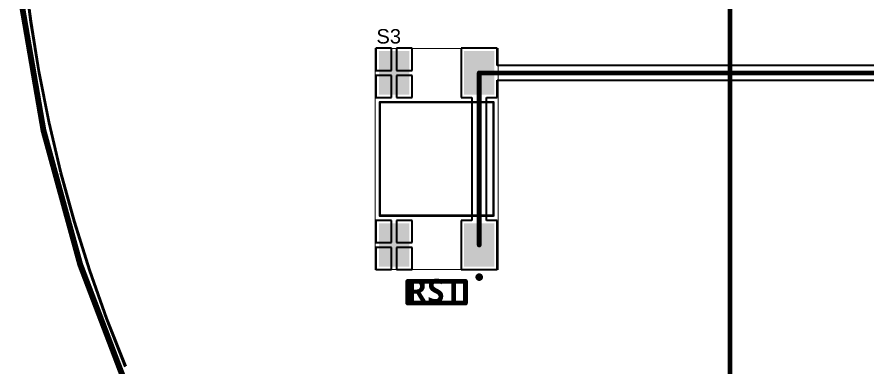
# Model space of a CAD drawing. Header units: inches. Extents: x 0.02 to 6.01, y 0.01 to 5.6.
# Drawn here: x 0.017 to 1.783, y 1.879 to 2.606 of the extents above; entities that cross this region are included whole.
import ezdxf

# ---------------------------------------------------------------- set-up
doc = ezdxf.new("R2010")
doc.units = ezdxf.units.IN
doc.header["$MEASUREMENT"] = 0
for name, color, linetype in [('Bottom Layer', 5, 'Continuous'), ('Mechanical 13', 56, 'Continuous'), ('Mechanical 15', 56, 'Continuous'), ('Top Layer', 1, 'Continuous'), ('Top Overlay', 2, 'Continuous'), ('Top Paste', 8, 'Continuous'), ('Top Solder', 216, 'Continuous')]:
    doc.layers.add(name, color=color, linetype=linetype)
doc.styles.add('Arial', font='', dxfattribs={"height": 0.2})
doc.styles.add('Segoe UI_Bold', font='', dxfattribs={"height": 0.2})
doc.styles.get('Arial').set_extended_font_data('Arial')
doc.styles.get('Segoe UI_Bold').set_extended_font_data('Segoe UI', bold=True)

# ---------------------------------------------------------------- blocks, each defined once
blk = doc.blocks.new('SW_TL3301AF160QG_20')
at = {"layer": 'Top Layer'}
for points in [[(-0.2205, 0.1161), (-0.1378, 0.1161), (-0.1378, 0.061), (-0.2205, 0.061)], [(0.1378, 0.1161), (0.2205, 0.1161), (0.2205, 0.061), (0.1378, 0.061)], [(-0.2205, -0.061), (-0.1378, -0.061), (-0.1378, -0.1161), (-0.2205, -0.1161)], [(0.1378, -0.061), (0.2205, -0.061), (0.2205, -0.1161), (0.1378, -0.1161)]]:
    blk.add_hatch(color=1, dxfattribs=at).paths.add_polyline_path(points)
at = {"layer": 'Top Paste'}
for points in [[(-0.2205, 0.1161), (-0.1378, 0.1161), (-0.1378, 0.061), (-0.2205, 0.061)], [(0.1378, 0.1161), (0.2205, 0.1161), (0.2205, 0.061), (0.1378, 0.061)], [(-0.2205, -0.061), (-0.1378, -0.061), (-0.1378, -0.1161), (-0.2205, -0.1161)], [(0.1378, -0.061), (0.2205, -0.061), (0.2205, -0.1161), (0.1378, -0.1161)]]:
    blk.add_hatch(color=8, dxfattribs=at).paths.add_polyline_path(points)
at = {"layer": 'Top Solder'}
for points in [[(-0.2245, 0.1201), (-0.1338, 0.1201), (-0.1338, 0.057), (-0.2245, 0.057)], [(0.1338, 0.1201), (0.2245, 0.1201), (0.2245, 0.057), (0.1338, 0.057)], [(-0.2245, -0.057), (-0.1338, -0.057), (-0.1338, -0.1201), (-0.2245, -0.1201)], [(0.1338, -0.057), (0.2245, -0.057), (0.2245, -0.1201), (0.1338, -0.1201)]]:
    blk.add_hatch(color=216, dxfattribs=at).paths.add_polyline_path(points)
at = {"layer": 'Mechanical 13'}
for points in [[(-0.1181, 0.1181, 0.005, 0.005, 0), (-0.1181, -0.1181, 0.005, 0.005, 0)], [(-0.1181, 0.1181, 0.005, 0.005, 0), (0.1181, 0.1181, 0.005, 0.005, 0)], [(0.1181, 0.1181, 0.005, 0.005, 0), (0.1181, -0.1181, 0.005, 0.005, 0)], [(-0.1181, -0.1181, 0.005, 0.005, 0), (0.1181, -0.1181, 0.005, 0.005, 0)]]:
    blk.add_lwpolyline(points, format="xyseb", dxfattribs=at)
for points in [[(-0.1194, 0.1181, 0.0025, 0.0025, 1), (-0.1169, 0.1181, 0.0025, 0.0025, 1)], [(-0.1194, 0.1181, 0.0025, 0.0025, 1), (-0.1169, 0.1181, 0.0025, 0.0025, 1)], [(0.1169, 0.1181, 0.0025, 0.0025, 1), (0.1194, 0.1181, 0.0025, 0.0025, 1)], [(0.1169, 0.1181, 0.0025, 0.0025, 1), (0.1194, 0.1181, 0.0025, 0.0025, 1)], [(-0.2421, -0.0886, 0.00787, 0.00787, 1), (-0.25, -0.0886, 0.00787, 0.00787, 1)], [(-0.252, -0.0886, 0.00394, 0.00394, 1), (-0.248, -0.0886, 0.00394, 0.00394, 1)], [(-0.2441, -0.0886, 0.00394, 0.00394, 1), (-0.2402, -0.0886, 0.00394, 0.00394, 1)], [(-0.1194, -0.1181, 0.0025, 0.0025, 1), (-0.1169, -0.1181, 0.0025, 0.0025, 1)], [(-0.1194, -0.1181, 0.0025, 0.0025, 1), (-0.1169, -0.1181, 0.0025, 0.0025, 1)], [(0.1169, -0.1181, 0.0025, 0.0025, 1), (0.1194, -0.1181, 0.0025, 0.0025, 1)], [(0.1169, -0.1181, 0.0025, 0.0025, 1), (0.1194, -0.1181, 0.0025, 0.0025, 1)]]:
    blk.add_lwpolyline(points, format="xyseb", close=True, dxfattribs=at)
at = {"layer": 'Mechanical 15'}
for points in [[(-0.2303, 0.128, 0.00197, 0.00197, 0), (-0.2303, -0.128, 0.00197, 0.00197, 0)], [(-0.2303, 0.128, 0.00197, 0.00197, 0), (0.2303, 0.128, 0.00197, 0.00197, 0)], [(0.2303, 0.128, 0.00197, 0.00197, 0), (0.2303, -0.128, 0.00197, 0.00197, 0)], [(-0.2303, -0.128, 0.00197, 0.00197, 0), (0.2303, -0.128, 0.00197, 0.00197, 0)]]:
    blk.add_lwpolyline(points, format="xyseb", dxfattribs=at)
for points in [[(-0.2308, 0.128, 0.000984, 0.000984, 1), (-0.2298, 0.128, 0.000984, 0.000984, 1)], [(-0.2308, 0.128, 0.000984, 0.000984, 1), (-0.2298, 0.128, 0.000984, 0.000984, 1)], [(0.2298, 0.128, 0.000984, 0.000984, 1), (0.2308, 0.128, 0.000984, 0.000984, 1)], [(0.2298, 0.128, 0.000984, 0.000984, 1), (0.2308, 0.128, 0.000984, 0.000984, 1)], [(-0.2308, -0.128, 0.000984, 0.000984, 1), (-0.2298, -0.128, 0.000984, 0.000984, 1)], [(-0.2308, -0.128, 0.000984, 0.000984, 1), (-0.2298, -0.128, 0.000984, 0.000984, 1)], [(0.2298, -0.128, 0.000984, 0.000984, 1), (0.2308, -0.128, 0.000984, 0.000984, 1)], [(0.2298, -0.128, 0.000984, 0.000984, 1), (0.2308, -0.128, 0.000984, 0.000984, 1)]]:
    blk.add_lwpolyline(points, format="xyseb", close=True, dxfattribs=at)
at = {"layer": 'Top Overlay'}
for points in [[(-0.1181, 0.1181, 0.005, 0.005, 0), (0.1181, 0.1181, 0.005, 0.005, 0)], [(-0.1181, 0.1181, 0.005, 0.005, 0), (-0.1181, -0.1181, 0.005, 0.005, 0)], [(0.1181, 0.1181, 0.005, 0.005, 0), (0.1181, -0.1181, 0.005, 0.005, 0)], [(-0.1181, -0.1181, 0.005, 0.005, 0), (0.1181, -0.1181, 0.005, 0.005, 0)]]:
    blk.add_lwpolyline(points, format="xyseb", dxfattribs=at)
for points in [[(-0.1194, 0.1181, 0.0025, 0.0025, 1), (-0.1169, 0.1181, 0.0025, 0.0025, 1)], [(-0.1194, 0.1181, 0.0025, 0.0025, 1), (-0.1169, 0.1181, 0.0025, 0.0025, 1)], [(0.1169, 0.1181, 0.0025, 0.0025, 1), (0.1194, 0.1181, 0.0025, 0.0025, 1)], [(0.1169, 0.1181, 0.0025, 0.0025, 1), (0.1194, 0.1181, 0.0025, 0.0025, 1)], [(-0.2421, -0.0886, 0.00787, 0.00787, 1), (-0.25, -0.0886, 0.00787, 0.00787, 1)], [(-0.252, -0.0886, 0.00394, 0.00394, 1), (-0.248, -0.0886, 0.00394, 0.00394, 1)], [(-0.2441, -0.0886, 0.00394, 0.00394, 1), (-0.2402, -0.0886, 0.00394, 0.00394, 1)], [(-0.1194, -0.1181, 0.0025, 0.0025, 1), (-0.1169, -0.1181, 0.0025, 0.0025, 1)], [(-0.1194, -0.1181, 0.0025, 0.0025, 1), (-0.1169, -0.1181, 0.0025, 0.0025, 1)], [(0.1169, -0.1181, 0.0025, 0.0025, 1), (0.1194, -0.1181, 0.0025, 0.0025, 1)], [(0.1169, -0.1181, 0.0025, 0.0025, 1), (0.1194, -0.1181, 0.0025, 0.0025, 1)]]:
    blk.add_lwpolyline(points, format="xyseb", close=True, dxfattribs=at)

msp = doc.modelspace()

# ---------------------------------------------------------------- linework, layer by layer
at = {"layer": 'Bottom Layer'}
for p, q in [((0.0473, 2.5967), (0.0396, 2.6579)), ((0.0643, 2.4915), (0.0473, 2.5967)), ((0.0851, 2.3869), (0.0643, 2.4915)), ((0.1096, 2.2831), (0.0851, 2.3869)), ((0.1379, 2.1803), (0.1096, 2.2831)), ((0.1697, 2.0786), (0.1379, 2.1803)), ((0.2052, 1.978), (0.1697, 2.0786)), ((0.2442, 1.8788), (0.2052, 1.978))]:
    msp.add_line(p, q, dxfattribs=at)
msp.add_lwpolyline([(3.0037, 0.0199, 0.01, 0.01, -0.378866), (0.0242, 2.656, 0.01, 0.01, 0)], format="xyseb", dxfattribs=at)
at = {"layer": 'Top Layer'}
for p, q in [((0.0454, 2.5949), (0.0377, 2.6561)), ((0.0625, 2.4897), (0.0454, 2.5949)), ((0.7964, 2.5405), (0.7639, 2.5405)), ((0.7639, 2.5405), (0.7639, 2.4941)), ((0.7964, 2.4941), (0.7964, 2.5405)), ((0.839, 2.5405), (0.8064, 2.5405)), ((0.8064, 2.5405), (0.8064, 2.4941)), ((0.839, 2.4941), (0.839, 2.5405)), ((1.0161, 2.5405), (0.941, 2.5405)), ((0.941, 2.5405), (0.941, 2.4378)), ((1.0161, 2.5044), (1.0161, 2.5405)), ((0.0833, 2.3851), (0.0625, 2.4897)), ((0.7639, 2.4941), (0.7964, 2.4941)), ((0.8064, 2.4941), (0.839, 2.4941)), ((2.4678, 2.5044), (1.0161, 2.5044)), ((0.7964, 2.4841), (0.7639, 2.4841)), ((0.7639, 2.4841), (0.7639, 2.4378)), ((0.7964, 2.4378), (0.7964, 2.4841)), ((0.839, 2.4841), (0.8064, 2.4841)), ((0.8064, 2.4841), (0.8064, 2.4378)), ((0.839, 2.4378), (0.839, 2.4841)), ((1.0161, 2.4378), (1.0161, 2.4738)), ((1.0161, 2.4738), (2.4741, 2.4738)), ((0.7639, 2.4378), (0.7964, 2.4378)), ((0.8064, 2.4378), (0.839, 2.4378)), ((0.941, 2.4378), (0.9633, 2.4378)), ((0.9633, 2.4378), (0.9633, 2.1822)), ((0.9939, 2.1822), (0.9939, 2.4378)), ((0.9939, 2.4378), (1.0161, 2.4378)), ((0.1078, 2.2813), (0.0833, 2.3851)), ((0.136, 2.1785), (0.1078, 2.2813)), ((0.1679, 2.0768), (0.136, 2.1785)), ((0.7964, 2.1822), (0.7639, 2.1822)), ((0.7639, 2.1822), (0.7639, 2.1359)), ((0.7964, 2.1359), (0.7964, 2.1822)), ((0.839, 2.1822), (0.8064, 2.1822)), ((0.8064, 2.1822), (0.8064, 2.1359)), ((0.839, 2.1359), (0.839, 2.1822)), ((0.9633, 2.1822), (0.941, 2.1822)), ((0.941, 2.1822), (0.941, 2.0795)), ((1.0161, 2.1822), (0.9939, 2.1822)), ((1.0161, 2.0795), (1.0161, 2.1822)), ((0.7639, 2.1359), (0.7964, 2.1359)), ((0.7964, 2.1259), (0.7639, 2.1259)), ((0.7639, 2.1259), (0.7639, 2.0795)), ((0.7964, 2.0795), (0.7964, 2.1259)), ((0.8064, 2.1359), (0.839, 2.1359)), ((0.839, 2.1259), (0.8064, 2.1259)), ((0.8064, 2.1259), (0.8064, 2.0795)), ((0.839, 2.0795), (0.839, 2.1259)), ((0.2033, 1.9762), (0.1679, 2.0768)), ((0.7639, 2.0795), (0.7964, 2.0795)), ((0.8064, 2.0795), (0.839, 2.0795)), ((0.941, 2.0795), (1.0161, 2.0795)), ((0.2424, 1.877), (0.2033, 1.9762))]:
    msp.add_line(p, q, dxfattribs=at)
for points in [[(3.0019, 0.0181, 0.01, 0.01, -0.378866), (0.0224, 2.6542, 0.01, 0.01, 0)], [(0.9786, 2.1309, 0.01, 0.01, 0), (0.9786, 2.4891, 0.01, 0.01, 0)], [(0.9786, 2.4891, 0.01, 0.01, 0), (2.4741, 2.4891, 0.01, 0.01, 0)]]:
    msp.add_lwpolyline(points, format="xyseb", dxfattribs=at)
for points in [[(0.9761, 2.4891, 0.005, 0.005, 1), (0.9811, 2.4891, 0.005, 0.005, 1)], [(0.9761, 2.4891, 0.005, 0.005, 1), (0.9811, 2.4891, 0.005, 0.005, 1)], [(0.9761, 2.1309, 0.005, 0.005, 1), (0.9811, 2.1309, 0.005, 0.005, 1)]]:
    msp.add_lwpolyline(points, format="xyseb", close=True, dxfattribs=at)
at = {"layer": 'Top Overlay'}
for points in [[(1.5, 1.01, 0.01, 0.01, 0), (1.5, 2.86, 0.01, 0.01, 0)], [(0.83, 2.01, 0.01, 0.01, 0), (0.83, 2.055, 0.01, 0.01, 0)], [(0.83, 2.055, 0.01, 0.01, 0), (0.95, 2.055, 0.01, 0.01, 0)], [(0.95, 2.01, 0.01, 0.01, 0), (0.95, 2.055, 0.01, 0.01, 0)], [(0.83, 2.01, 0.01, 0.01, 0), (0.95, 2.01, 0.01, 0.01, 0)]]:
    msp.add_lwpolyline(points, format="xyseb", dxfattribs=at)
for points in [[(0.8275, 2.055, 0.005, 0.005, 1), (0.8325, 2.055, 0.005, 0.005, 1)], [(0.8275, 2.055, 0.005, 0.005, 1), (0.8325, 2.055, 0.005, 0.005, 1)], [(0.9475, 2.055, 0.005, 0.005, 1), (0.9525, 2.055, 0.005, 0.005, 1)], [(0.9475, 2.055, 0.005, 0.005, 1), (0.9525, 2.055, 0.005, 0.005, 1)], [(0.8275, 2.01, 0.005, 0.005, 1), (0.8325, 2.01, 0.005, 0.005, 1)], [(0.8275, 2.01, 0.005, 0.005, 1), (0.8325, 2.01, 0.005, 0.005, 1)], [(0.9475, 2.01, 0.005, 0.005, 1), (0.9525, 2.01, 0.005, 0.005, 1)], [(0.9475, 2.01, 0.005, 0.005, 1), (0.9525, 2.01, 0.005, 0.005, 1)]]:
    msp.add_lwpolyline(points, format="xyseb", close=True, dxfattribs=at)

# ---------------------------------------------------------------- block references
at = {"rotation": 90}
msp.add_blockref('SW_TL3301AF160QG_20', (0.89, 2.31), dxfattribs=at)

# ---------------------------------------------------------------- texts
at = {"layer": 'Top Overlay'}
for s, height, style, p in [('S3', 0.03, 'Arial', (0.7648, 2.5504)), ('RST', 0.05, 'Segoe UI_Bold', (0.8275, 2.0102))]:
    msp.add_text(s, height=height, dxfattribs=dict(at, style=style)).set_placement(p)

doc.saveas('drawing.dxf')
